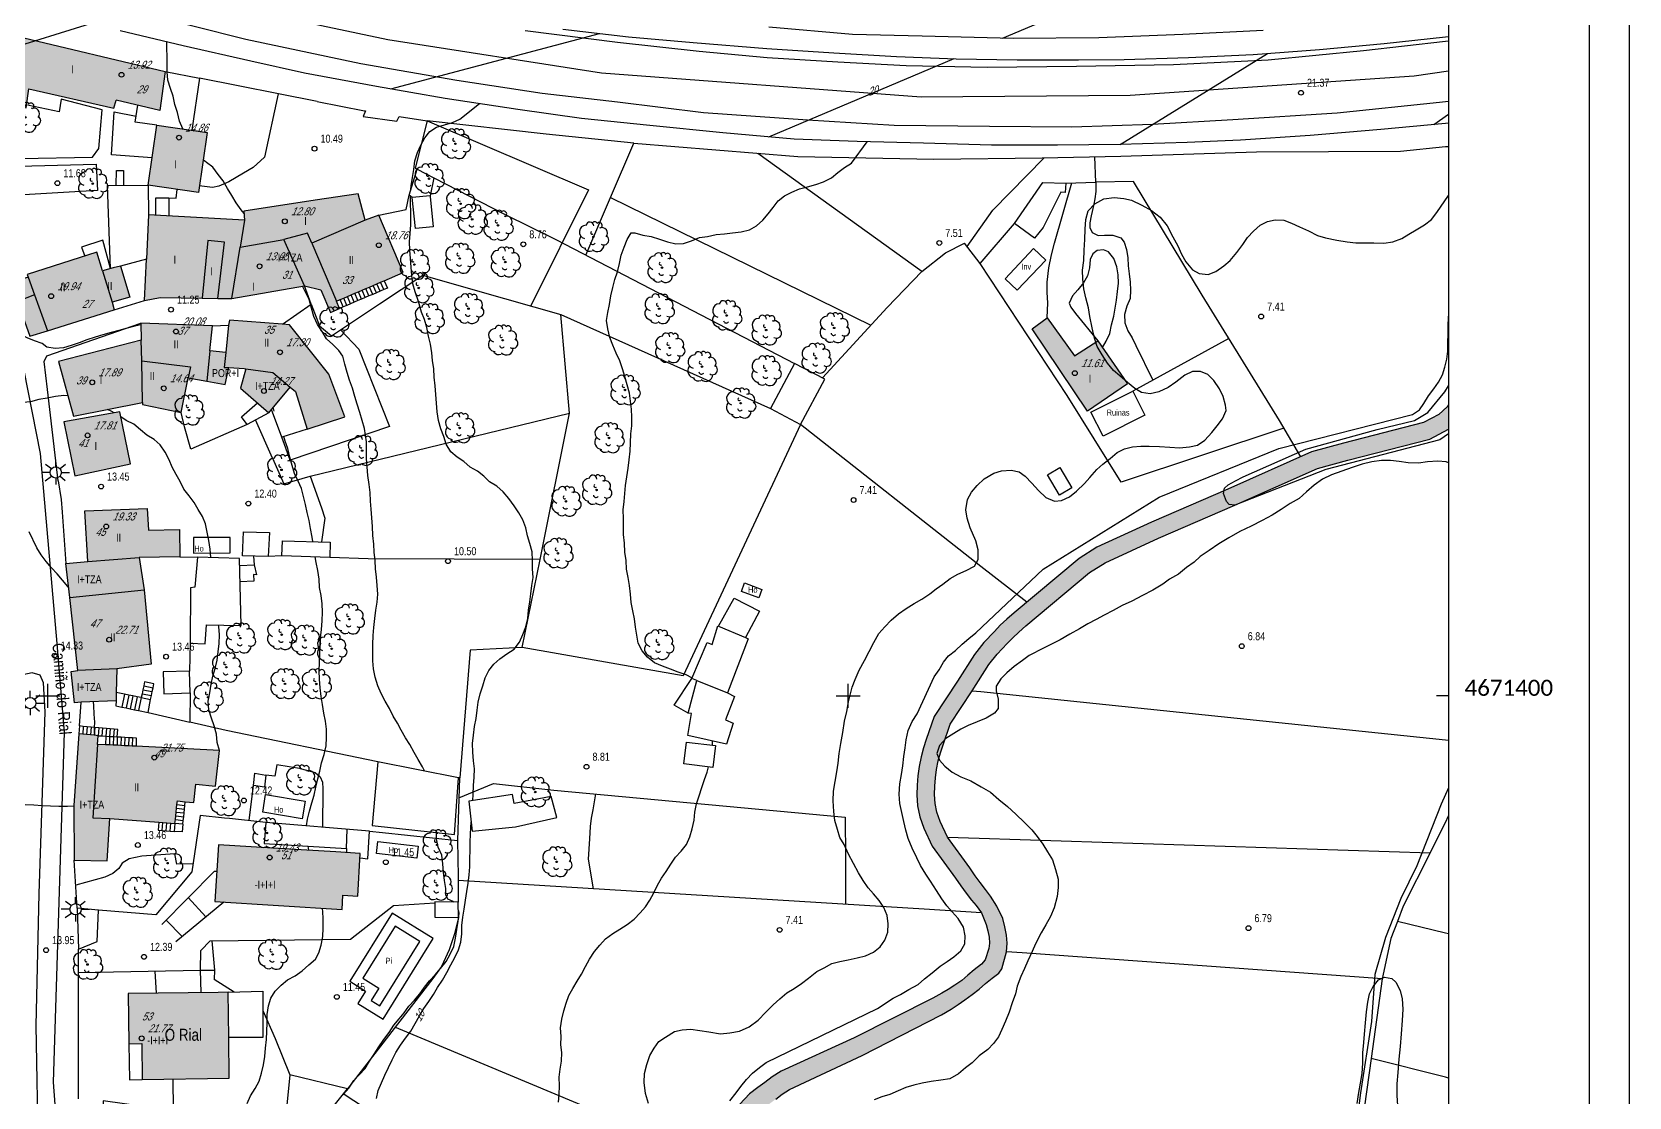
# Model space of a CAD drawing. Header units: millimetres. Extents: x 0 to 759000, y 0 to 594000.
# Drawn here: x 559462 to 759000, y 141827 to 275005 of the extents above; entities that cross this region are included whole.
import ezdxf
from ezdxf.enums import TextEntityAlignment as Align

# ---------------------------------------------------------------- set-up
doc = ezdxf.new("R2010")
doc.units = ezdxf.units.MM
doc.header["$LTSCALE"] = 0.05
doc.layers.get('0').update_dxf_attribs({"color": 250})
doc.styles.add('Legend', font='calibri.ttf')
doc.styles.get("Standard").update_dxf_attribs({"font": 'arial.ttf'})

# ---------------------------------------------------------------- blocks, each defined once
blk = doc.blocks.new('COTAP')
at = {"color": 0}
blk.add_circle((0, 0), 0.3, dxfattribs=at)
blk = doc.blocks.new('FAROLA')
at = {"color": 0}
for p, q in [((-0.71, 0), (-1.79, 0)), ((-1.26, 1.02), (-0.51, 0.49)), ((0, 0.71), (0, 1.51)), ((1.21, 0.98), (0.55, 0.45)), ((0.71, 0), (1.71, 0)), ((-1.3, -1.04), (-0.51, -0.48)), ((0, -0.71), (0, -1.51)), ((1.17, -1.04), (0.51, -0.49))]:
    blk.add_line(p, q, dxfattribs=at)
blk.add_circle((0, 0), 0.71, dxfattribs=at)
blk = doc.blocks.new('ARBOL')
at = {"color": 0}
blk.add_circle((0, 0), 0.0939, dxfattribs=at)
for centre, radius, start, end in [((-0.9, 0.61), 0.852, 92.28, 254.58), ((-0.45, 1.37), 0.48, 359.2878, 173.6078), ((-0.15, 0.51), 0.192, 119.14, 310.56), ((0.16, 1.55), 0.336, 23.1565, 160.4665), ((0.7, 1.41), 0.384, 301.578, 139.328), ((1.05, 0.46), 0.708, 319.8556, 114.7656), ((1.31, -0.4), 0.612, 235.5275, 62.0275), ((-0.89, -0.54), 0.888, 142.64, 266.54), ((-0.48, -1.08), 0.72, 213.78, 295.32), ((-0.06, -0.61), 0.336, 189.64, 323.88), ((0.48, -1), 0.852, 224.67, 0.24)]:
    blk.add_arc(centre, radius, start, end, dxfattribs=at)

msp = doc.modelspace()

# ---------------------------------------------------------------- hatches: boundary and pattern name
at = {"true_color": 0xafafaf}
for points in [[(556062, 265750), (556352, 269970), (556852, 274230), (557582, 274490), (576092, 270040), (575432, 265170), (569982, 266490), (569672, 265470), (559062, 267890), (558742, 265520)], [(575082, 263340), (581342, 262430), (580252, 254930), (573992, 255850)], [(601082, 251460), (600222, 254780), (594842, 253950), (585942, 252580), (586012, 251460), (574012, 252130), (573762, 246590), (573532, 241440), (575502, 241780), (580712, 241720), (582692, 241690), (584422, 241670), (585462, 248090), (590932, 249050), (593892, 249830), (594412, 248610)], [(590932, 249050), (593502, 243240), (595572, 242740), (596762, 239940), (597902, 240420), (597502, 241340), (597962, 241540), (598422, 241730), (598882, 241930), (599342, 242130), (599802, 242330), (600262, 242520), (600722, 242720), (601182, 242920), (601642, 243110), (602102, 243310), (602562, 243510), (603022, 243710), (603482, 243900), (605852, 244920), (602802, 252110), (601082, 251460), (594412, 248610), (593892, 249830)], [(557112, 243710), (558982, 244350), (558872, 244660), (567582, 247450), (568282, 245140), (569592, 245490), (570512, 245730), (571682, 241820), (569472, 241200), (569752, 240260), (561412, 237650), (559202, 236960), (557642, 241300)], [(584422, 241670), (593502, 243240), (590932, 249050), (585462, 248090)], [(583692, 234940), (583492, 233060), (584072, 233030), (583612, 230910), (581302, 231330), (578972, 231750), (579252, 233130), (573172, 233860), (573112, 236480), (573072, 238590), (582022, 238260), (581702, 235140)], [(590752, 238450), (591642, 238400), (596562, 232230), (598552, 226890), (593842, 225340), (592402, 230030), (591732, 230600), (589542, 232420), (586182, 232900), (585962, 232930), (584072, 233030), (583492, 233060), (583692, 234940), (584032, 238320), (584162, 238960)], [(692642, 236380), (696332, 231020), (691352, 227600), (684432, 237870), (686312, 239270), (689722, 234500)], [(573172, 233860), (573112, 236480), (562762, 233790), (564672, 226970), (573282, 228660)], [(573172, 233860), (573282, 228660), (573282, 228420), (578092, 227410), (578972, 231750), (579252, 233130)], [(591732, 230600), (589052, 227380), (585522, 230450), (586182, 232900), (589542, 232420)], [(570422, 227490), (563442, 226250), (564812, 219500), (571762, 221010)], [(572872, 209310), (577932, 209370), (577912, 212780), (574042, 212700), (573842, 215410), (566062, 215130), (566442, 208780)], [(565632, 191190), (569982, 191380), (570002, 192400), (570052, 195380), (574372, 195940), (573462, 205230), (572872, 209310), (566442, 208780), (563712, 208560), (564182, 204310), (565192, 195150), (564382, 195050), (564792, 191110)], [(565322, 187260), (565802, 187210), (566282, 187160), (566762, 187110), (567242, 187060), (567722, 187010), (567672, 185930), (568642, 185880), (569132, 185860), (569612, 185830), (570092, 185810), (570552, 185790), (571032, 185760), (571512, 185740), (571992, 185710), (572472, 185690), (582892, 185170), (582412, 180680), (579942, 180950), (579692, 178650), (578622, 178760), (577632, 178870), (577582, 178400), (577532, 177930), (577482, 177460), (577432, 176990), (577382, 176520), (577332, 176050), (576832, 176080), (576332, 176120), (575832, 176160), (575332, 176200), (569182, 176670), (568842, 171350), (564742, 171440), (564702, 178290)], [(597412, 172470), (590952, 172870), (582772, 173370), (582332, 166270), (598202, 165300), (598312, 167070), (600162, 166960), (600482, 172280)], [(583962, 154930), (583962, 154940), (582712, 154920), (571472, 154760), (571562, 148500), (573172, 148530), (573232, 144020), (584112, 144180), (584042, 149280)]]:
    msp.add_hatch(color=253, dxfattribs=at).paths.add_polyline_path(points, flags=0)
msp.add_hatch(color=4).paths.add_polyline_path([(736452, 228375), (736452, 225333), (734112, 224100), (723872, 221480), (720062, 220430), (709732, 215820), (700222, 211710), (693552, 208630), (691582, 207400), (683622, 200730), (682752, 199950), (682002, 199260), (681322, 198520), (680042, 197220), (679032, 195900), (676942, 192640), (674162, 188460), (673292, 185850), (672962, 184850), (672692, 183870), (672472, 182780), (672342, 181760), (672262, 180710), (672222, 179660), (672292, 178530), (672522, 177460), (672932, 176300), (673852, 174330), (676652, 170470), (677312, 169510), (677932, 168640), (678612, 167780), (679232, 166940), (680012, 165690), (680742, 164160), (681032, 163120), (681222, 162090), (681292, 161050), (681212, 160000), (680642, 157880), (680272, 157300), (679442, 156690), (678602, 156020), (677812, 155340), (676942, 154640), (676022, 153990), (675182, 153390), (674322, 152820), (673102, 152110), (663182, 147020), (654122, 142780), (653192, 142210), (652392, 141580), (651532, 140930), (650692, 140270), (649972, 139520), (649802, 139080), (649112, 135560), (649032, 133960), (649032, 132350), (649362, 130150), (649532, 129170), (649782, 127970), (650092, 126860), (650492, 125790), (650972, 124860), (651642, 123920), (652322, 123140), (653102, 122380), (653942, 121720), (654832, 121110), (655802, 120530), (656702, 120060), (657692, 119600), (658682, 119120), (659672, 118650), (660612, 118160), (661522, 117560), (662382, 116800), (663662, 114910), (664692, 113180), (665022, 112390), (665212, 111490), (665272, 109580), (665042, 108100), (664632, 107230), (663822, 106410), (660522, 104820), (654362, 102600), (653382, 102290), (652312, 101980), (651242, 101610), (650272, 101220), (649272, 100750), (647942, 100050), (645522, 98410), (637652, 92000), (627952, 85330), (619422, 79370), (616084, 77000), (610738, 77000), (611182, 77330), (612202, 78050), (617792, 82160), (626382, 87730), (632972, 92000), (643802, 100690), (646622, 102500), (648252, 103220), (649392, 103530), (650482, 103810), (651642, 104130), (652752, 104390), (655032, 104990), (659722, 106730), (662522, 108230), (662802, 108510), (662922, 108760), (663072, 109720), (663022, 111230), (662912, 111730), (662672, 112190), (661642, 113640), (660222, 114790), (659512, 115110), (658782, 115630), (657982, 116130), (657122, 116610), (656242, 117110), (655292, 117750), (654392, 118380), (653492, 119080), (652422, 119790), (651382, 120590), (650232, 121550), (649552, 122380), (648652, 123610), (647932, 124900), (647232, 126160), (646702, 127470), (646452, 128760), (646272, 129810), (646042, 132210), (646062, 134090), (646182, 135930), (647262, 139710), (647922, 140920), (649112, 142220), (650152, 143020), (651042, 143640), (651922, 144370), (653082, 145070), (662172, 149250), (672032, 154180), (673152, 154810), (673932, 155260), (674752, 155810), (675622, 156410), (676402, 157080), (677192, 157720), (678102, 158450), (678562, 158980), (679032, 160400), (679092, 161060), (679042, 161820), (678892, 162630), (678672, 163390), (678092, 164860), (677432, 165800), (676862, 166450), (676172, 167320), (675512, 168250), (674852, 169200), (671952, 173210), (670882, 175470), (670402, 176860), (670112, 178230), (670022, 179630), (670072, 180840), (670152, 181980), (670302, 183140), (670552, 184380), (670862, 185490), (671202, 186540), (672172, 189430), (675102, 193840), (677232, 197160), (678382, 198660), (679722, 200040), (680442, 200820), (681272, 201580), (682182, 202390), (690292, 209180), (692502, 210570), (699322, 213720), (708852, 217830), (719322, 222500), (723312, 223600), (733312, 226170), (735252, 227190), (736292, 228130)], flags=0)

# ---------------------------------------------------------------- linework, layer by layer
for points in [[(0, 594000), (759000, 594000), (759000, 3), (0, 3)], [(18993, 589000), (754000, 589000), (754000, 67319), (18993, 67319)]]:
    msp.add_lwpolyline(points, close=True)
for points in [[(736452, 577000), (736452, 77000)], [(559952, 192000), (562952, 192000)], [(561452, 190500), (561452, 193500)], [(659952, 192000), (662952, 192000)], [(661452, 190500), (661452, 193500)], [(736452, 192000), (734952, 192000)]]:
    msp.add_lwpolyline(points)
at = {"flags": 128}
for points in [[(628942, 295450), (493782, 253290), (429902, 233820), (321732, 200580)], [(736452, 266296), (736062, 266250), (735312, 266160), (722512, 264830), (709492, 264010), (699472, 263440), (689402, 263080), (679092, 263160), (667182, 263290), (656352, 263970), (643352, 264900), (632632, 266210), (623202, 267290), (612542, 268920), (600562, 271030), (586202, 274060), (572942, 277410)], [(713302, 275200), (703262, 274680), (692752, 274280), (682042, 274170), (670682, 274490), (661972, 274690), (651542, 275590)], [(556062, 265750), (556352, 269970), (556852, 274230), (557582, 274490), (576092, 270040)], [(736452, 263594), (736062, 263560), (727992, 262810), (719172, 262070), (710472, 261490), (703772, 261190), (695432, 260910), (687572, 260830), (679332, 260860), (670862, 261090), (662552, 261310), (654682, 261610), (645772, 262400), (636662, 263290), (628142, 264160), (620172, 265320), (611092, 266700), (602502, 268190), (593522, 269830), (586822, 271340), (578372, 273270), (570482, 275160)], [(736452, 273856), (736062, 273810), (725812, 272630), (713892, 271480), (702092, 270890), (689972, 270690), (678792, 270570), (668702, 270750), (660162, 271230), (651302, 271770), (642842, 272540), (632622, 273680), (621082, 275120)], [(625792, 275340), (634002, 274390), (642062, 273670), (651272, 272940), (659652, 272380), (667492, 271930), (674922, 271660), (682542, 271520), (690202, 271520), (695922, 271570), (703972, 271810), (712022, 272180), (720332, 272800), (728392, 273550), (736062, 274380), (736452, 274419)], [(576092, 270040), (575432, 265170), (569982, 266490)], [(576092, 270040), (580412, 269240)], [(556062, 265750), (558742, 265520), (559062, 267890), (569672, 265470), (569982, 266490)], [(580412, 269240), (579452, 262700)], [(595092, 266310), (580412, 269240)], [(556182, 260890), (557992, 259190), (567022, 259360), (567822, 260440), (568222, 265280), (563102, 266590), (562852, 265030), (558892, 265840)], [(575082, 263340), (572372, 263710), (572672, 265840)], [(590222, 267280), (588532, 259340), (587082, 258050), (585912, 257360), (584062, 256260), (582812, 255700), (582022, 255560), (580372, 255780)], [(595092, 266310), (601022, 265150), (601142, 265130), (600832, 264440)], [(574482, 259250), (569402, 259650), (569752, 265010), (572482, 264490)], [(600832, 264440), (605042, 263840)], [(605042, 263840), (605362, 264440), (608842, 263870)], [(608842, 263870), (607322, 257980), (607572, 257840)], [(634672, 261090), (623712, 262200), (608842, 263870), (608802, 263750)], [(608842, 263870), (629012, 255240), (621782, 240740)], [(575082, 263340), (581342, 262430), (580252, 254930), (573992, 255850), (575082, 263340)], [(631762, 254289), (634672, 261090), (655152, 259410), (672122, 259090), (685662, 259270), (695492, 259470), (712442, 260000), (730432, 260110), (736062, 260660), (736452, 260697)], [(670652, 245070), (650152, 259820)], [(556242, 258180), (567472, 258470), (567642, 255170), (556312, 254520)], [(570002, 255830), (570032, 257660), (570892, 257690), (570892, 255830)], [(607572, 257840), (609662, 256760), (609212, 254520), (609222, 254410), (609602, 250630), (607362, 250420), (606972, 254310), (606592, 254580), (607572, 257840)], [(676292, 248170), (679492, 252720), (685932, 259270)], [(692372, 256200), (692272, 259400)], [(569282, 245410), (568902, 255820), (573992, 255850), (574012, 252130)], [(609662, 256760), (618482, 252200)], [(682222, 251050), (685772, 256160), (688622, 256110), (688552, 254930), (688002, 254970), (685802, 250560), (684712, 249200), (682222, 251050)], [(686312, 239270), (686372, 241150), (686312, 242440), (686312, 243730), (686512, 245520), (686832, 247130), (687222, 248580), (689382, 256130)], [(688622, 256110), (692372, 256200)], [(692372, 256200), (692372, 255050), (692252, 254120), (692112, 253450), (691792, 252010), (691612, 251140), (691612, 250540), (691922, 249920), (692672, 249570), (693462, 249580), (694492, 249600), (695492, 249250), (695902, 248720), (696192, 247780), (696372, 246770), (696432, 245770), (696542, 244770), (696682, 243710), (696722, 242710), (696662, 241680), (696272, 240710), (695982, 239680), (696002, 238630), (696372, 237630), (696922, 236740), (697372, 235790), (699492, 231460)], [(717972, 221860), (715312, 226400), (705662, 242070), (697082, 256310), (692372, 256200)], [(601082, 251460), (600222, 254780), (594842, 253950), (585942, 252580), (586012, 251460), (574012, 252130), (573762, 246590)], [(574952, 252080), (574932, 254250), (576582, 254270), (576562, 251990)], [(576582, 254270), (577472, 254220), (577622, 255320)], [(602802, 252110), (606222, 252820), (606592, 254580)], [(609212, 254520), (606972, 254310)], [(628682, 247090), (631762, 254289)], [(631762, 254289), (664282, 238350)], [(636492, 141010), (636112, 142290), (635942, 143650), (636012, 144780), (636302, 145910), (636672, 147040), (637192, 147950), (637792, 148790), (638612, 149320), (639742, 150010), (640712, 150240), (641772, 150330), (644032, 149970), (645472, 149750), (646672, 149840), (647872, 150070), (649082, 150610), (650202, 151450), (651172, 152440), (652072, 153350), (652892, 154110), (653792, 154870), (654692, 155410), (655592, 156020), (656492, 156700), (657532, 157540), (658442, 158000), (659412, 158530), (660392, 158770), (661442, 159000), (662572, 159240), (663622, 159470), (664602, 159930), (665422, 160620), (666022, 161450), (666392, 162430), (666452, 163490), (666292, 164540), (665912, 165520), (665302, 166420), (664612, 167240), (663932, 167990), (663322, 168890), (662712, 169860), (661482, 172190), (660952, 173390), (660412, 174290), (660102, 175270), (659792, 176400), (659632, 177530), (659552, 178880), (659612, 180090), (659832, 181300), (660042, 182500), (660192, 183560), (660332, 184770), (660542, 186050), (660762, 187410), (660972, 188840), (661262, 190050), (661482, 191260), (661922, 193070), (662292, 194050), (662802, 195190), (663472, 196400), (664072, 197530), (664662, 198670), (665252, 199800), (666002, 200640), (666822, 201470), (667722, 202240), (668692, 202920), (669672, 203530), (670642, 204070), (671622, 204750), (672442, 205360), (673272, 205970), (674162, 206660), (675142, 207190), (676192, 207660), (677242, 208190), (677692, 209020), (677682, 210230), (677372, 211360), (676672, 213010), (676292, 214210), (676132, 215270), (676342, 216550), (676862, 217460), (677542, 218290), (678432, 219130), (679632, 219820), (680612, 220130), (681822, 220210), (682802, 219990), (683552, 219470), (684392, 218570), (685232, 217680), (686142, 216780), (687202, 216340), (688102, 216420), (689082, 216880), (689982, 217570), (690952, 218550), (691622, 219310), (692522, 220300), (693262, 220980), (694162, 221670), (695062, 222430), (695962, 222890), (696942, 223120), (697992, 223210), (699052, 223220), (700332, 223150), (701612, 223090), (702822, 223020), (704102, 223110), (705082, 223340), (705982, 223950), (706872, 224940), (707542, 225770), (708212, 226610), (708662, 227670), (708582, 228340), (708272, 229400), (707812, 230370), (707122, 231420), (706362, 232170), (705452, 232540), (704472, 232530), (703502, 232070), (702372, 231230), (701402, 230550), (700272, 230010), (699152, 229770), (698092, 229920), (697262, 230440), (696352, 231180), (695362, 232000), (694602, 232680), (693842, 233570), (693152, 234620), (692542, 235670), (692232, 236730), (691922, 238000), (691612, 239430), (691452, 240490), (691132, 241770), (690902, 242890), (690742, 244100), (690732, 245230), (690872, 246440), (690942, 247720), (691002, 249070), (691062, 250360), (691132, 251560), (691422, 252620), (692242, 253530), (693372, 254140), (694652, 254300), (695862, 254160), (696842, 253950), (698122, 253350), (699332, 252680), (700402, 251860), (701312, 250740), (702002, 249390), (702612, 248270), (703072, 247210), (703612, 246240), (704442, 245270), (705282, 244820), (706412, 244680), (707392, 245060), (708362, 245750), (709182, 246430), (710002, 247420), (710752, 248410), (711342, 249320), (712092, 250080), (712912, 250840), (713822, 251300), (714792, 251530), (715852, 251460), (716832, 251090), (717812, 250650), (718952, 250130), (720082, 249540), (721072, 249250), (722492, 248960), (723772, 248770), (724872, 248630), (725992, 248620), (727122, 248630), (728352, 248600), (729472, 248770), (730592, 249160), (731482, 249710), (732412, 250260), (733462, 250870), (734312, 251540), (734982, 252430), (736452, 254533)], [(586012, 251460), (585462, 248090)], [(601082, 251460), (594412, 248610), (593892, 249830), (590932, 249050)], [(593502, 243240), (595572, 242740), (596762, 239940), (597902, 240420), (597502, 241340), (597962, 241540), (598422, 241730), (598882, 241930), (599342, 242130), (599802, 242330), (600262, 242520), (600722, 242720), (601182, 242920), (601642, 243110), (602102, 243310), (602562, 243510), (603022, 243710), (603482, 243900), (605852, 244920), (602802, 252110), (601082, 251460)], [(618482, 252200), (624992, 249010), (654732, 233560)], [(688792, 229540), (677912, 246050), (682222, 251050)], [(570512, 245730), (569592, 245490), (568282, 245140), (567582, 247450), (558872, 244660), (558982, 244350), (557112, 243710)], [(569282, 245410), (568322, 248970), (565642, 248100), (566062, 246960)], [(582692, 241690), (583512, 248710), (581432, 248930), (580712, 241720)], [(584422, 241670), (585462, 248090), (590932, 249050)], [(593502, 243240), (590932, 249050)], [(594412, 248610), (597502, 241340)], [(670652, 245070), (673582, 247370), (675972, 248590)], [(677912, 246050), (675972, 248590)], [(686132, 246480), (682562, 242710), (681042, 244150), (684612, 247920), (686132, 246480)], [(693222, 235540), (693692, 236330), (694132, 237290), (694352, 238370), (694612, 239450), (694802, 240460), (694952, 241480), (695082, 242540), (695202, 243590), (695152, 244650), (695002, 245650), (694612, 246660), (693972, 247510), (693322, 247760), (692562, 247670), (691992, 247250), (691682, 246570), (691582, 245500), (691332, 244510), (690822, 243630), (690152, 242740), (689452, 242020), (689042, 241110), (689262, 240610), (689842, 239800), (692642, 236380)], [(570512, 245730), (571682, 241820), (569472, 241200), (569752, 240260)], [(573762, 246590), (570512, 245730)], [(573532, 241440), (573762, 246590)], [(557112, 243710), (557642, 241300), (559202, 236960), (561412, 237650), (569752, 240260)], [(558982, 244350), (559792, 242120), (557642, 241300)], [(568282, 245140), (569472, 241200)], [(594352, 240970), (595382, 238240), (596902, 237000), (602902, 241010), (608282, 244600), (615142, 242640), (625542, 239670)], [(602952, 242590), (602562, 243510)], [(603412, 242790), (603022, 243710)], [(603482, 243900), (603872, 242980), (603412, 242790)], [(658232, 231740), (666302, 240540), (670652, 245070)], [(559792, 242120), (561412, 237650)], [(573532, 241440), (575502, 241780), (580712, 241720), (582692, 241690), (584422, 241670)], [(584422, 241670), (593502, 243240)], [(590752, 238450), (594352, 240970), (593502, 243240)], [(598362, 240620), (597962, 241540)], [(598812, 240810), (598422, 241730)], [(599272, 241010), (598882, 241930)], [(599732, 241210), (599342, 242130)], [(600192, 241410), (599802, 242330)], [(600652, 241600), (600192, 241410)], [(600652, 241600), (600262, 242520)], [(601112, 241800), (600652, 241600)], [(601112, 241800), (600722, 242720)], [(601572, 242000), (601112, 241800)], [(601572, 242000), (601182, 242920)], [(602032, 242190), (601572, 242000)], [(602032, 242190), (601642, 243110)], [(602492, 242390), (602032, 242190)], [(602492, 242390), (602102, 243310)], [(602952, 242590), (602492, 242390)], [(603412, 242790), (602952, 242590)], [(569752, 240260), (573532, 241440)], [(594242, 219460), (626632, 227330), (625542, 239670), (651732, 227900)], [(598362, 240620), (597902, 240420)], [(598812, 240810), (598362, 240620)], [(599272, 241010), (598812, 240810)], [(599732, 241210), (599272, 241010)], [(600192, 241410), (599732, 241210)], [(562722, 218880), (561412, 230290), (561002, 233790), (561342, 234510), (573072, 238590)], [(582022, 238260), (573072, 238590)], [(573072, 238590), (573112, 236480)], [(583692, 234940), (581702, 235140), (582022, 238260)], [(582022, 238260), (584032, 238320)], [(584032, 238320), (583692, 234940)], [(590752, 238450), (584162, 238960), (584032, 238320)], [(598012, 237750), (600302, 235320), (604132, 225690), (591722, 221450), (590662, 224320)], [(591732, 230600), (592402, 230030), (593842, 225340), (598552, 226890), (596562, 232230), (591642, 238400), (590752, 238450)], [(692642, 236380), (696332, 231020), (691352, 227600), (684432, 237870), (686312, 239270), (689722, 234500), (692642, 236380)], [(573112, 236480), (562762, 233790), (564672, 226970), (573282, 228660)], [(573172, 233860), (573112, 236480)], [(708992, 236660), (697002, 230100)], [(573172, 233860), (579252, 233130), (578972, 231750)], [(573282, 228660), (573172, 233860)], [(581702, 235140), (581302, 231330)], [(583692, 234940), (583492, 233060), (584072, 233030)], [(655502, 225900), (658502, 231570), (654732, 233560), (651732, 227900), (655502, 225900)], [(573282, 228660), (573282, 228420), (578092, 227410), (578972, 231750)], [(578972, 231750), (581302, 231330), (583612, 230910), (584072, 233030)], [(584072, 233030), (585962, 232930), (586182, 232900)], [(586182, 232900), (585522, 230450), (589052, 227380), (591732, 230600)], [(586182, 232900), (589542, 232420), (591732, 230600)], [(715862, 225460), (695532, 218730), (688792, 229540)], [(698512, 227070), (693282, 224460), (691772, 227480), (697002, 230100), (698512, 227070)], [(570422, 227490), (563442, 226250), (564812, 219500), (571762, 221010), (570422, 227490)], [(589052, 227380), (586342, 225940), (585662, 226890), (587632, 228610)], [(593842, 225340), (590662, 224320), (589382, 227780)], [(736452, 228375), (736292, 228130), (735252, 227190), (733312, 226170), (723312, 223600), (719322, 222500), (708852, 217830), (699322, 213720), (692502, 210570), (690292, 209180), (682182, 202390), (681272, 201580), (680442, 200820), (679722, 200040), (678382, 198660), (677232, 197160), (675102, 193840), (672172, 189430), (671202, 186540), (670862, 185490), (670552, 184380), (670302, 183140), (670152, 181980), (670072, 180840), (670022, 179630), (670112, 178230), (670402, 176860), (670882, 175470), (671952, 173210), (674852, 169200), (675512, 168250), (676172, 167320), (676862, 166450), (677432, 165800), (678092, 164860), (678672, 163390), (678892, 162630), (679042, 161820), (679092, 161060), (679032, 160400), (678562, 158980), (678102, 158450), (677192, 157720), (676402, 157080), (675622, 156410), (674752, 155810), (673932, 155260), (673152, 154810), (672032, 154180), (662172, 149250), (653082, 145070), (651922, 144370), (651042, 143640), (650152, 143020), (649112, 142220), (647922, 140920)], [(578522, 225610), (578092, 227410)], [(586342, 225940), (579332, 222850), (578522, 225610)], [(589532, 221730), (587372, 226490)], [(655502, 225900), (640822, 194500), (620692, 198040), (622952, 209030), (601482, 209140), (596672, 209310)], [(622952, 209030), (626632, 227330)], [(683740, 203694), (678032, 208180), (655502, 225900)], [(652392, 141580), (653192, 142210), (654122, 142780), (663182, 147020), (673102, 152110), (674322, 152820), (675182, 153390), (676022, 153990), (676942, 154640), (677812, 155340), (678602, 156020), (679442, 156690), (680272, 157300), (680642, 157880), (681212, 160000), (681292, 161050), (681222, 162090), (681032, 163120), (680742, 164160), (680012, 165690), (679232, 166940), (678612, 167780), (677932, 168640), (677312, 169510), (676652, 170470), (673852, 174330), (672932, 176300), (672522, 177460), (672292, 178530), (672222, 179660), (672262, 180710), (672342, 181760), (672472, 182780), (672692, 183870), (672962, 184850), (673292, 185850), (674162, 188460), (676942, 192640), (679032, 195900), (680042, 197220), (681322, 198520), (682002, 199260), (682752, 199950), (683622, 200730), (691582, 207400), (693552, 208630), (700222, 211710), (709732, 215820), (720062, 220430), (723872, 221480), (734112, 224100), (736452, 225333)], [(589532, 221730), (590932, 218520), (594242, 219460), (595632, 215490), (596042, 214190), (595642, 211250)], [(736452, 221119), (736142, 221260), (735092, 221330), (733812, 221240), (732682, 221080), (731402, 221140), (730262, 221290), (729212, 221430), (728082, 221420), (726872, 221260), (725672, 220950), (724392, 220560), (723112, 220100), (721842, 219630), (720712, 219100), (719662, 218340), (718692, 217500), (717792, 216660), (716672, 216050), (715542, 215290), (714422, 214600), (713142, 213910), (711792, 213220), (710362, 212530), (709012, 211770), (707742, 211000), (706542, 210160), (705422, 209400), (704672, 208720), (703692, 208030), (702722, 207190), (701602, 206580), (700772, 205970), (699502, 205210), (698222, 204520), (696872, 203830), (695672, 203290), (694542, 202680), (693422, 202070), (692442, 201530), (691392, 201000), (690342, 200390), (689142, 199700), (687942, 199010), (686742, 198400), (685842, 197940), (684042, 197020), (683222, 196410), (682172, 195650), (681272, 194890), (680522, 194130), (679932, 193220), (679932, 192610), (680172, 191560), (680182, 190430), (679732, 189820), (678682, 189210), (677552, 188750), (676422, 188290), (675522, 187830), (674622, 187300), (673652, 186680), (672832, 185770), (672532, 184790), (672842, 183960), (673532, 183220), (674442, 182470), (675502, 181880), (676782, 181360), (678072, 180620), (679212, 179950), (680272, 179050), (681332, 178160), (682392, 177190), (683462, 176140), (684372, 175240), (685052, 174420), (685742, 173440), (686352, 172470), (686962, 171500), (687352, 170290), (687662, 169090), (687672, 168030), (687532, 166900), (687162, 165470), (686722, 164410), (686122, 163350), (685532, 162360), (684862, 161000), (684422, 160020), (683902, 158880), (683462, 157900), (683012, 156920), (682572, 155710), (682352, 154730), (681912, 153590), (681542, 152460), (681102, 151330), (680652, 150270), (680212, 149360), (679612, 148530), (678872, 147770), (677822, 147000), (676922, 146090), (676102, 145480), (675202, 144720), (674152, 144110), (673022, 143950), (671822, 143790), (670692, 143550), (669632, 143320), (668662, 143010), (667682, 142620), (666632, 142160), (665652, 141850), (664672, 141470)], [(687882, 220530), (689382, 218000), (687852, 217090), (686352, 219630), (687882, 220530)], [(562722, 218880), (563132, 216530)], [(563132, 216530), (563242, 214960), (563712, 208560)], [(566442, 208780), (566062, 215130), (573842, 215410), (574042, 212700), (577912, 212780), (577932, 209370), (572872, 209310)], [(584212, 211810), (579632, 211780), (579642, 209850), (584232, 209880), (584212, 211810)], [(585892, 212500), (589162, 212420), (588962, 209430), (585752, 209500), (585892, 212500)], [(596672, 209310), (590702, 209480), (590752, 211390), (596712, 211220), (596672, 209310)], [(563712, 208560), (566442, 208780)], [(565632, 191190), (564792, 191110), (564382, 195050), (565192, 195150), (564182, 204310), (563712, 208560)], [(572872, 209310), (573462, 205230), (574372, 195940), (570052, 195380), (570002, 192400), (569982, 191380), (565632, 191190)], [(566442, 208780), (572872, 209310)], [(577932, 209370), (580142, 209350)], [(585412, 209160), (580142, 209350), (579812, 205580), (579292, 205490), (579232, 198580), (581112, 198510), (581252, 200880), (585592, 200800), (585412, 209160)], [(585432, 208270), (587232, 208390), (587532, 207140), (587162, 207160), (587192, 206340), (585472, 206250)], [(587142, 209470), (587232, 208390)], [(590702, 209480), (588962, 209430)], [(650272, 204240), (648112, 205040), (648502, 206110), (650662, 205310), (650272, 204240)], [(564182, 204310), (573462, 205230)], [(645232, 200690), (647182, 204200), (650352, 202600), (648602, 199280), (648962, 199130), (646362, 192390), (647252, 191910), (646122, 189010), (647082, 188560), (646252, 185970), (641392, 187050), (641862, 189800), (641432, 189820), (639702, 190820), (641892, 194180), (643822, 198650), (644442, 198430), (645152, 200730), (645232, 200690)], [(645232, 200690), (648602, 199280)], [(579232, 198580), (579162, 195080)], [(620692, 198040), (614212, 197700), (612922, 181750), (612752, 181760)], [(556452, 92000), (556902, 94600), (559312, 114540), (560222, 122920), (560292, 134690), (559982, 150790), (560362, 167250), (561102, 189990), (560912, 193610), (560472, 194580), (559482, 194850), (558332, 194620)], [(570052, 195380), (565192, 195150)], [(574592, 193010), (574692, 193510), (573522, 193750), (573422, 193250)], [(579162, 195080), (575852, 194990), (575922, 192260), (579232, 192350), (579162, 195080)], [(641432, 189820), (642532, 193910), (641892, 194180)], [(642532, 193910), (646362, 192390)], [(571042, 192190), (570002, 192400)], [(571042, 192190), (570712, 190580)], [(571562, 192090), (571042, 192190)], [(571562, 192090), (571232, 190480)], [(572082, 191980), (571562, 192090)], [(572082, 191980), (571752, 190370)], [(572602, 191880), (572082, 191980)], [(572602, 191880), (572272, 190260)], [(573122, 191770), (572602, 191880)], [(573122, 191770), (572792, 190160)], [(573222, 192260), (573122, 191770)], [(573122, 191770), (574292, 191530)], [(573322, 192760), (573222, 192260)], [(573222, 192260), (574392, 192030)], [(573422, 193250), (573322, 192760)], [(573322, 192760), (574492, 192520)], [(573422, 193250), (574592, 193010)], [(574292, 191530), (574392, 192030)], [(574392, 192030), (574492, 192520)], [(574492, 192520), (574592, 193010)], [(579232, 192350), (579202, 188690)], [(676942, 192640), (678012, 192530), (736062, 186510), (736452, 186469)], [(565392, 188230), (565632, 191190)], [(569982, 191380), (569962, 190730), (570712, 190580), (571232, 190480), (571752, 190370), (572272, 190260), (572792, 190160), (573962, 189920), (579202, 188690)], [(573962, 189920), (574292, 191530)], [(565392, 188230), (565322, 187260)], [(565872, 188180), (565392, 188230)], [(565872, 188180), (565802, 187210)], [(566352, 188130), (565872, 188180)], [(566352, 188130), (566282, 187160)], [(566842, 188090), (566352, 188130)], [(566842, 188090), (566762, 187110)], [(567322, 188040), (566842, 188090)], [(567322, 188040), (567242, 187060)], [(567802, 188000), (567322, 188040)], [(567802, 188000), (567722, 187010), (568202, 186980)], [(568282, 187950), (567802, 188000)], [(568282, 187950), (568202, 186980)], [(568762, 187910), (568282, 187950)], [(568762, 187910), (568682, 186950)], [(569242, 187860), (568762, 187910)], [(569242, 187860), (569162, 186930)], [(569722, 187810), (569242, 187860)], [(569722, 187810), (569642, 186900)], [(570122, 186870), (570202, 187770), (569722, 187810)], [(602672, 183750), (583732, 187640), (579202, 188690)], [(565322, 187260), (564702, 178290), (564742, 171440)], [(564742, 171440), (568842, 171350), (569182, 176670), (575332, 176200), (575832, 176160), (576332, 176120), (576832, 176080), (577332, 176050), (577382, 176520), (577432, 176990), (577482, 177460), (577532, 177930), (577582, 178400), (577632, 178870), (578622, 178760), (579692, 178650), (579942, 180950), (582412, 180680), (582892, 185170), (572472, 185690), (571992, 185710), (571512, 185740), (571032, 185760), (570552, 185790), (570092, 185810), (569612, 185830), (569132, 185860), (568642, 185880), (567672, 185930), (567722, 187010), (567242, 187060), (566762, 187110), (566282, 187160), (565802, 187210), (565322, 187260)], [(567672, 185930), (567072, 176760), (569182, 176670)], [(568202, 186980), (568682, 186950)], [(568682, 186950), (568642, 185880)], [(568682, 186950), (569162, 186930)], [(569162, 186930), (569132, 185860)], [(569162, 186930), (569642, 186900)], [(569642, 186900), (569612, 185830)], [(569642, 186900), (570122, 186870)], [(570122, 186870), (570092, 185810)], [(570122, 186870), (570592, 186850)], [(570592, 186850), (570552, 185790)], [(570592, 186850), (571072, 186820)], [(571072, 186820), (571032, 185760)], [(571072, 186820), (571552, 186800)], [(571552, 186800), (571512, 185740)], [(571552, 186800), (572022, 186770)], [(572022, 186770), (571992, 185710)], [(572022, 186770), (572502, 186740), (572472, 185690)], [(641222, 186200), (644862, 185770), (644542, 183050), (640902, 183480), (641222, 186200)], [(602672, 183750), (601952, 175790), (612262, 174650), (612752, 181760), (602672, 183750)], [(588682, 182080), (588522, 180560), (587122, 180770), (587322, 182320), (588682, 182080)], [(593152, 182860), (590042, 183370), (589822, 181940), (588682, 182080)], [(593152, 182860), (594862, 182390), (595472, 181850), (595772, 181200), (595792, 180370), (595762, 175570)], [(612892, 181750), (612612, 173910)], [(586612, 176390), (587122, 180770)], [(588662, 179660), (593612, 178830), (593242, 176620), (588292, 177450), (588662, 179660)], [(612802, 179260), (617142, 181020), (624662, 180220), (661062, 176830), (661092, 171750)], [(614482, 175060), (619872, 175630), (625052, 176790), (624332, 179410), (619702, 178530), (619502, 179650), (614052, 178830), (614482, 175060)], [(629622, 167870), (629012, 171570), (629142, 174110), (629262, 175650), (629362, 176720), (629582, 177760), (629902, 179730)], [(736452, 180504), (736062, 179650), (735512, 178430), (732472, 170740), (730472, 166660), (728562, 161780), (727222, 157150), (726812, 151260), (725432, 142370), (724632, 135820)], [(577532, 177930), (578522, 177820)], [(577582, 178400), (578572, 178290)], [(578472, 177350), (578522, 177820)], [(578522, 177820), (578572, 178290)], [(578572, 178290), (578622, 178760)], [(588682, 176170), (584142, 176650), (583532, 176710), (580482, 177040), (579432, 169980), (574952, 164600), (567762, 165200), (565132, 165430)], [(575332, 176200), (575232, 175200), (575732, 175170)], [(575732, 175170), (575832, 176160)], [(576222, 175130), (576332, 176120)], [(576722, 175090), (576832, 176080)], [(578322, 175940), (577332, 176050), (577222, 175050)], [(578322, 175940), (578222, 174980), (577222, 175050)], [(577382, 176520), (578372, 176410)], [(577432, 176990), (578422, 176880)], [(577482, 177460), (578472, 177350)], [(578322, 175940), (578372, 176410)], [(578372, 176410), (578422, 176880)], [(578422, 176880), (578472, 177350)], [(600452, 171720), (601432, 171620), (601632, 175070), (588682, 176170), (588492, 173520), (598752, 172910), (598752, 172390)], [(734142, 172360), (736062, 176170), (736452, 176992)], [(575732, 175170), (576222, 175130)], [(576222, 175130), (576722, 175090)], [(576722, 175090), (577222, 175050)], [(598752, 172910), (598832, 175310)], [(601632, 175070), (603272, 174910), (612612, 173910), (612702, 169410), (612702, 168920), (612732, 166200)], [(602692, 173790), (607732, 173190), (607562, 171690), (602512, 172280), (602692, 173790)], [(673852, 174330), (677822, 174200), (734142, 172360)], [(579582, 170980), (577572, 170940), (577322, 172230), (573202, 171960), (571602, 171610), (570732, 171060), (570332, 170410), (569552, 169770), (568582, 169310), (564942, 168320)], [(597412, 172470), (590952, 172870), (582772, 173370), (582332, 166270), (598202, 165300), (598312, 167070), (600162, 166960), (600482, 172280), (597412, 172470)], [(661092, 171750), (661102, 169360)], [(734142, 172360), (730772, 165680), (730062, 163760)], [(565132, 165430), (564742, 171440)], [(575702, 163420), (582252, 170080), (582572, 170080)], [(678092, 164860), (670942, 165310), (612702, 168920)], [(661102, 169360), (661102, 165920)], [(583432, 166210), (577442, 161240)], [(581712, 161360), (599272, 161570), (604622, 165760), (609792, 166130)], [(612732, 166200), (609792, 166250), (609792, 166130), (609812, 164330), (612742, 164280), (612732, 166200)], [(565132, 165430), (565262, 160300)], [(567622, 161260), (567762, 165200)], [(612742, 164280), (612262, 162250), (611572, 160240), (610642, 158160), (609532, 156660), (598872, 142870)], [(603332, 151570), (609582, 161650), (604462, 164830), (599172, 156300), (601142, 155080), (600182, 153520), (603332, 151570)], [(730062, 163760), (729222, 161670), (728172, 156600)], [(736452, 162236), (736062, 162330), (730062, 163760)], [(602942, 153220), (607932, 161270), (604852, 163180), (600822, 156690), (602792, 155460), (601832, 153910), (602942, 153220)], [(565262, 141590), (565262, 160300), (567622, 161260)], [(580532, 157680), (580562, 160170), (581712, 161360)], [(581932, 161360), (582282, 157710)], [(728172, 156600), (683162, 159860), (681212, 160000)], [(565262, 157420), (580532, 157680)], [(580532, 157680), (582282, 157710), (582232, 156540)], [(580592, 154890), (580532, 157680)], [(574812, 157580), (574982, 154810)], [(584722, 154960), (582232, 156540)], [(725022, 141020), (725232, 142380), (725452, 143580), (725672, 144790), (725732, 146070), (725722, 147350), (725862, 148640), (725932, 149690), (726072, 151130), (726212, 152480), (726352, 153690), (726562, 154750), (727012, 155650), (727682, 156490), (728432, 156800), (729342, 156650), (729872, 156210), (730402, 155160), (730642, 154100), (730722, 152820), (730662, 151390), (730522, 149730), (730392, 148150), (730252, 146560), (730112, 144900), (729972, 143470), (729982, 142040), (730072, 140760)], [(728172, 156600), (726772, 146630)], [(583962, 154930), (583962, 154940), (582712, 154920), (571472, 154760), (571562, 148500), (573172, 148530), (573232, 144020), (584112, 144180), (584042, 149280), (583962, 154930)], [(583962, 154930), (588312, 155080), (588322, 149280), (584042, 149280)], [(588312, 152650), (589832, 149140), (591682, 144600)], [(646053, 133311), (641572, 135180), (604802, 150550)], [(571562, 148500), (571632, 144000), (573232, 144020)], [(726772, 146630), (725352, 136510)], [(736452, 144212), (736062, 144310), (726772, 146630)], [(573972, 140560), (568342, 141350), (568242, 137330), (573762, 136930), (573482, 134330), (591512, 132640), (595912, 139160), (598872, 142870), (591682, 144600), (591182, 139570), (591182, 139120), (573972, 140560)], [(655032, 104990), (650202, 108160), (650102, 108220), (598352, 142220)]]:
    msp.add_lwpolyline(points, dxfattribs=at)
for points, elevation in [([(680712, 274210), (709242, 286250)], 20000), ([(578322, 262870), (578312, 262890), (577912, 263860), (577642, 264930), (577312, 265950), (577112, 266970), (576752, 267920), (576422, 268980), (576342, 270030), (576352, 270610), (576352, 271110), (576302, 273770)], 11000), ([(604312, 267880), (630382, 274810)], 19000), ([(651522, 261890), (674692, 271670)], 20000), ([(695432, 260910), (713822, 272310)], 21000), ([(606812, 255300), (606842, 255760), (606992, 256800), (607162, 257810), (607292, 258890), (607652, 259910), (608052, 260840), (608542, 261750), (609162, 262560), (609992, 263110), (611022, 263390), (612022, 263660), (612922, 264100), (615392, 266050)], 10000), ([(734622, 263430), (736452, 264727)], 22000), ([(641912, 194230), (641202, 194600), (640192, 194950), (639222, 195310), (638252, 195710), (637242, 196140), (636382, 196850), (635682, 197610), (635202, 198560), (635032, 199580), (634882, 200580), (634762, 201640), (634542, 202620), (634332, 203650), (634232, 204720), (634112, 205790), (633952, 206790), (633742, 207830), (633702, 208910), (633542, 209960), (633492, 211100), (633382, 212150), (633362, 213160), (633362, 214170), (633332, 215250), (633472, 216280), (633542, 217280), (633632, 218310), (633782, 219360), (633942, 220460), (634072, 221520), (634192, 222580), (634262, 223630), (634282, 224740), (634392, 225770), (634422, 226840), (634382, 227850), (634262, 228850), (634132, 229850), (633832, 230860), (633542, 231920), (633242, 232900), (632902, 233860), (632462, 234850), (632032, 235850), (631672, 236780), (631412, 237870), (631242, 238910), (631422, 239920), (631622, 240930), (631792, 242000), (632032, 243060), (632292, 244030), (632602, 245010), (632852, 246060), (633092, 247080), (633452, 248080), (633812, 249050), (634342, 249900), (634772, 249880), (635772, 249600), (636812, 249420), (637862, 249090), (638872, 248770), (639902, 248490), (640882, 248560), (641852, 248880), (642862, 249280), (643882, 249440), (644962, 249660), (645992, 249740), (646992, 249870), (648052, 250010), (649112, 250260), (649982, 250760), (650772, 251480), (651452, 252240), (652062, 253040), (652672, 253870), (653482, 254520), (654382, 254980), (655372, 255400), (656362, 255650), (657402, 255930), (658342, 256270), (659342, 256740), (660162, 257430), (660992, 258070), (661842, 258610), (663812, 261280)], 8000), ([(585962, 252300), (585592, 252740), (584982, 253650), (584442, 254550), (583902, 255430), (583352, 256400), (582712, 257190), (582062, 258080), (581252, 258680), (580852, 259030)], 11000), ([(614562, 178910), (614592, 179650), (614642, 180770), (614722, 181820), (614762, 182870), (614642, 183880), (614552, 184970), (614522, 186040), (614622, 187090), (614742, 188150), (614952, 189180), (615102, 190200), (615222, 191210), (615452, 192240), (615802, 193250), (616102, 194230), (616542, 195150), (617162, 195960), (617922, 196640), (618812, 197240), (619702, 197850), (620372, 198700), (620782, 199670), (621172, 200640), (621422, 201660), (621482, 202700), (621662, 203730), (621782, 204750), (621922, 205770), (622082, 206770), (621982, 207870), (621982, 208910), (621942, 209980), (621672, 211050), (621382, 212010), (621162, 213000), (620812, 213980), (620282, 214890), (619702, 215750), (619032, 216650), (618352, 217520), (617532, 218190), (616622, 218760), (615912, 219480), (615112, 220080), (614222, 220600), (613432, 221300), (612582, 221840), (611782, 222520), (611232, 223450), (610912, 224420), (610532, 225390), (610262, 226440), (610102, 227520), (610012, 228590), (609902, 229680), (609832, 230740), (609722, 231840), (609652, 232860), (609522, 233910), (609402, 234900), (609272, 235960), (609022, 236950), (608802, 238030), (608512, 239030), (608122, 239960), (607762, 241310), (607322, 242500), (607052, 243500), (606912, 244530), (606832, 245580), (606752, 246680), (606682, 247700), (606622, 248750), (606702, 249790), (606782, 250900), (606782, 252430), (606752, 253580), (606762, 254460)], 10000), ([(573072, 238370), (572332, 238230), (571352, 237960), (570312, 237690), (569352, 237410), (568332, 237140), (567352, 236850), (566312, 236490), (565342, 236120), (564372, 235790), (563392, 235500), (562382, 235410), (561342, 235590), (560752, 236040), (559782, 236390), (558852, 236770), (557922, 237240), (557032, 237780), (556192, 238410), (555362, 239030), (554542, 239680), (553632, 240320), (552862, 241040), (552212, 241640)], 12000), ([(608512, 182600), (608262, 183100), (607732, 184040), (607202, 184890), (606662, 185890), (606112, 186730), (605612, 187700), (605132, 188590), (604592, 189470), (604142, 190400), (603572, 191340), (603102, 192280), (602692, 193260), (602332, 194310), (602142, 195350), (602052, 196370), (602052, 197420), (602052, 198420), (602092, 199540), (602182, 200540), (602302, 201660), (602442, 202690), (602592, 203700), (602672, 204710), (602602, 205810), (602492, 206840), (602372, 207860), (602332, 208910), (602202, 209960), (602182, 210960), (602072, 212060), (602022, 213150), (601942, 214230), (601852, 215320), (601762, 216330), (601702, 217400), (601582, 218420), (601442, 219530), (601342, 220610), (601262, 221680), (601252, 222710), (601252, 223770), (601022, 225400), (600712, 226410), (600412, 227430), (600092, 228450), (599782, 229440), (599492, 230480), (599152, 231450), (598832, 232420), (598542, 233470), (598322, 234460), (597802, 235170), (597062, 235910), (596262, 236630), (595712, 237560), (595142, 238440), (594662, 239440), (594372, 240460), (594082, 241530), (593652, 242480), (593272, 243200)], 11000), ([(646642, 141350), (647462, 142340), (648022, 143170), (648732, 144010), (649482, 144810), (650342, 145530), (651202, 146140), (665092, 152910), (667042, 154200), (667982, 154660), (669032, 155280), (670192, 155890), (670982, 156610), (671952, 157370), (672922, 158210), (673822, 158780), (674652, 159350), (675512, 160110), (676032, 160990), (676062, 162000), (675862, 163060), (675172, 164140), (674452, 164970), (673772, 165750), (673122, 166610), (672472, 167660), (671712, 168830), (671132, 169690), (670492, 170770), (670022, 171750), (669452, 172950), (668952, 174150), (668642, 175210), (668412, 176300), (668132, 177420), (667902, 178520), (667812, 179720), (667882, 181000), (668092, 182170), (668272, 183230), (668412, 184400), (668562, 185490), (668702, 186510), (668952, 187680), (669432, 188780), (670072, 189760), (672202, 194360), (672792, 195240), (673332, 196190), (673992, 197000), (674852, 197680), (675662, 198470), (676532, 199180), (677372, 199890), (685782, 207830), (700312, 216830), (715242, 222910), (731932, 227190), (732802, 227750), (733372, 228530), (733932, 229500), (734612, 230360), (735212, 231220), (735682, 232110), (735992, 233070), (736252, 234080), (736362, 235100), (736362, 236180), (736402, 237220), (736392, 238290), (736422, 239290), (736452, 239477)], 7000), ([(563962, 229520), (563442, 229540), (562402, 229400), (561382, 229230), (560302, 229030), (559272, 228760), (556982, 228550)], 13000), ([(736452, 224760), (735372, 224010), (721112, 220300), (709732, 215820), (709042, 215920), (708712, 216310), (708342, 217300), (708462, 217970), (708902, 218370), (709812, 218890), (710772, 219390), (718602, 222830), (727512, 225280), (732212, 226440), (733862, 227440), (735972, 230010), (736452, 230736)], 6000), ([(569742, 227370), (569462, 227540), (568892, 227800)], 13000), ([(589732, 227590), (589622, 227910), (589582, 228020)], 12000), ([(581832, 209290), (581722, 210330), (581562, 211420), (581372, 212450), (581132, 213480), (580762, 214420), (580232, 215310), (579712, 216170), (579112, 217000), (578442, 217830), (577982, 218780), (577482, 219660), (576982, 220580), (576592, 221510), (576102, 222440), (575472, 223370), (574712, 224030), (573812, 224590), (573042, 225270), (572172, 225950), (571222, 226420), (570552, 226860)], 13000), ([(594552, 211280), (594472, 211840), (594272, 212910), (594082, 213900), (593862, 214920), (593642, 215910), (593382, 216910), (593142, 217910), (592702, 218830), (592272, 219800), (591982, 220800), (591702, 221850), (591452, 222920), (591092, 223850), (590922, 224400)], 12000), ([(564052, 205480), (563942, 205660), (563282, 206450), (562602, 207260), (561922, 208010), (561242, 208800), (560612, 209630), (560062, 210480), (559112, 212500)], 14000), ([(593772, 175740), (593892, 176580), (594132, 177580), (594412, 178630), (594732, 179590), (594922, 180590), (595172, 181600), (595412, 182590), (595622, 183630), (595952, 184640), (596222, 185740), (596262, 186780), (596242, 187810), (596132, 188840), (595942, 189830), (595752, 190920), (595582, 191920), (595452, 193000), (595382, 194080), (595362, 195130), (595402, 196170), (595442, 197210), (595462, 198230), (595502, 199230), (595622, 200280), (595732, 201380), (595772, 202450), (595742, 203490), (595582, 204530), (595402, 205550), (595332, 206590), (595192, 207650), (594952, 208650), (594832, 209360)], 12000), ([(582892, 185170), (582622, 186170), (582502, 187210), (582242, 188230), (581902, 189200), (581572, 190250), (581492, 191310), (581672, 192360), (581842, 193440), (582052, 194450), (582342, 195410), (582602, 196460), (582742, 197500), (582872, 198540), (582882, 199610), (582802, 200660), (582752, 200850)], 13000), ([(567312, 187050), (567292, 187640), (567292, 187680), (567292, 188040), (567302, 188710), (567222, 189720), (567182, 190780), (567152, 191260)], 14000), ([(644482, 185820), (644492, 186360)], 8000), ([(625242, 141170), (625322, 142170), (625362, 143230), (625322, 144300), (625452, 145310), (625632, 146330), (625672, 147380), (625532, 148380), (625562, 149410), (625502, 150490), (625652, 151580), (625932, 152600), (626222, 153570), (626552, 154520), (627052, 155420), (627592, 156310), (628132, 157190), (628612, 158160), (629112, 159080), (629762, 160010), (630402, 160830), (631122, 161600), (632022, 162260), (632902, 162830), (633832, 163420), (634722, 164060), (635442, 164850), (636112, 165600), (636652, 166450), (637152, 167370), (637612, 168310), (638122, 169190), (638692, 170030), (639282, 170930), (639852, 171840), (640572, 172570), (641232, 173390), (641642, 174360), (641962, 175380), (642202, 176470), (642282, 177470), (642492, 178510), (642842, 179480), (643142, 180520), (643502, 181520), (643812, 182470), (643992, 183120)], 8000), ([(558612, 178410), (559682, 178380), (560752, 178270), (561762, 178250), (562812, 178180), (563892, 178190), (564702, 178230)], 14000), ([(602492, 141650), (602732, 142650), (603132, 143590), (603562, 144560), (603992, 145520), (604472, 146480), (604932, 147420), (605522, 148300), (606132, 149200), (606802, 150070), (607352, 151020), (607872, 151970), (608442, 152900), (609032, 153790), (609612, 154660), (610142, 155530), (610742, 156430), (611302, 157420), (611812, 158370), (612292, 159270), (612742, 160230), (613062, 161210), (613172, 162250), (613152, 163300), (613282, 164320), (613482, 165320), (613632, 166440), (613812, 167530), (613972, 168580), (614092, 169620), (614182, 170630), (614162, 171640), (614202, 172670), (614202, 173670), (614242, 174740), (614352, 176230)], 10000), ([(612172, 166210), (612102, 166290), (611442, 166560), (611172, 167100), (611182, 167900), (611012, 168890), (610872, 169950), (610802, 171000), (610652, 172070), (610212, 173080), (610012, 174100), (609992, 174900)], 11000), ([(594052, 172680), (593972, 173190)], 12000), ([(581202, 164360), (578992, 166760)], 11000), ([(578232, 161900), (576212, 163940)], 12000), ([(586342, 141040), (586772, 142000), (587342, 142900), (587862, 143820), (588162, 144810), (588392, 145850), (588552, 146900), (588662, 147930), (588752, 149020), (588822, 150060), (588832, 151090), (588862, 152140), (589032, 153220), (589322, 154190), (589842, 155080), (590602, 155840), (591382, 156500), (592342, 156970), (593232, 157600), (594062, 158350), (594902, 159080), (595292, 159870), (595602, 160830), (595822, 161900), (595842, 162950), (595832, 164050), (595792, 165130), (595712, 165450)], 12000), ([(598132, 141950), (598392, 142200), (599062, 142960), (599692, 143880), (600372, 144650), (601092, 145420), (601632, 146320), (602212, 147190), (602792, 148130), (603422, 149040), (604102, 149910), (604692, 150810), (605332, 151600), (605972, 152380), (606552, 153210), (607242, 153950), (607942, 154730), (608522, 155570), (609142, 156380), (609842, 157120), (610512, 157920), (611212, 158780), (611722, 159710), (612192, 160660), (612372, 161710), (612532, 162790), (612722, 163780), (612852, 164810), (612742, 165240)], 11000), ([(577142, 140290), (577122, 144080)], 13000)]:
    msp.add_lwpolyline(points, dxfattribs=dict(elevation=elevation))
at = {"ltscale": 0.25, "flags": 128}
for points in [[(556491, 284499), (556496, 284497), (563275, 282694), (603921, 274036), (630601, 269891), (670571, 266894), (696661, 267078), (732157, 269509), (736452, 270140)], [(553382, 265990), (554152, 256160), (555932, 241850), (557952, 235210), (560472, 222280), (562592, 198540), (563482, 187390), (562102, 143700), (562652, 136430), (561902, 114050), (559192, 92000), (558942, 89930)]]:
    msp.add_lwpolyline(points, dxfattribs=at)

# ---------------------------------------------------------------- block references
at = {"xscale": 1000, "yscale": 1000, "zscale": 1000}
for name, p in [('COTAP', (570652, 269650, 13920)), ('COTAP', (718012, 267400, 21370)), ('ARBOL', (558632, 264320)), ('COTAP', (577842, 261790, 14860)), ('ARBOL', (612372, 261020)), ('COTAP', (594762, 260410, 10490)), ('ARBOL', (567062, 256040)), ('ARBOL', (609082, 256650)), ('COTAP', (562642, 256090, 11680)), ('ARBOL', (613012, 253520)), ('ARBOL', (614462, 251570)), ('COTAP', (591052, 251320, 12800)), ('ARBOL', (617692, 250820)), ('ARBOL', (629612, 249380)), ('COTAP', (602802, 248330, 18760)), ('ARBOL', (607252, 245920)), ('ARBOL', (612902, 246680)), ('ARBOL', (618602, 246230)), ('COTAP', (620852, 248450, 8760)), ('COTAP', (672822, 248620, 7510)), ('COTAP', (587902, 245700, 13050)), ('ARBOL', (638172, 245530)), ('ARBOL', (607792, 242990)), ('COTAP', (561862, 241960, 19940)), ('ARBOL', (614002, 240400)), ('ARBOL', (637822, 240390)), ('COTAP', (576842, 240280, 11250)), ('ARBOL', (597172, 238730)), ('ARBOL', (609092, 239140)), ('ARBOL', (646272, 239550)), ('ARBOL', (651192, 237720)), ('ARBOL', (659692, 238000)), ('COTAP', (713042, 239420, 7410)), ('COTAP', (577452, 237550, 20080)), ('ARBOL', (618262, 236460)), ('ARBOL', (639132, 235500)), ('ARBOL', (657432, 234200)), ('COTAP', (590452, 234950, 17300)), ('ARBOL', (604212, 233400)), ('ARBOL', (643182, 233160)), ('ARBOL', (651182, 232640)), ('COTAP', (566992, 231190, 17890)), ('ARBOL', (633552, 230240)), ('COTAP', (689752, 232340, 11610)), ('COTAP', (575932, 230450, 14640)), ('ARBOL', (579072, 227720)), ('COTAP', (588442, 230110, 14270)), ('ARBOL', (648002, 228580)), ('ARBOL', (612892, 225490)), ('ARBOL', (631552, 224240)), ('COTAP', (566412, 224560, 17810)), ('ARBOL', (600722, 222660)), ('ARBOL', (590642, 220250)), ('FAROLA', (562432, 219930)), ('ARBOL', (630002, 217740)), ('COTAP', (568102, 218160, 13450)), ('ARBOL', (626172, 216310)), ('COTAP', (586502, 216030, 12400)), ('COTAP', (662112, 216480, 7410)), ('COTAP', (568742, 213170, 19330)), ('ARBOL', (625172, 209820)), ('COTAP', (611442, 208830, 10500)), ('ARBOL', (599102, 201580)), ('ARBOL', (585502, 199210)), ('ARBOL', (590652, 199640)), ('ARBOL', (593612, 198940)), ('ARBOL', (596902, 197880)), ('ARBOL', (637772, 198390)), ('COTAP', (569112, 199010, 22710)), ('COTAP', (710612, 198200, 6840)), ('COTAP', (562302, 197030, 14330)), ('COTAP', (576222, 196890, 13460)), ('ARBOL', (583752, 195570)), ('ARBOL', (581472, 191820)), ('ARBOL', (591072, 193490)), ('ARBOL', (594982, 193480)), ('FAROLA', (559242, 191090)), ('COTAP', (574752, 184270, 21750)), ('ARBOL', (593032, 181470)), ('ARBOL', (622342, 179970)), ('COTAP', (628742, 183130, 8810)), ('ARBOL', (583582, 178870)), ('COTAP', (585942, 178910, 12420)), ('ARBOL', (588812, 174850)), ('COTAP', (572692, 173340, 13460)), ('ARBOL', (610082, 173360)), ('ARBOL', (576402, 171070)), ('COTAP', (589162, 171780, 19430)), ('ARBOL', (625032, 171240)), ('COTAP', (603672, 171190, 11450)), ('ARBOL', (610072, 168310)), ('ARBOL', (572602, 167420)), ('FAROLA', (564922, 165310)), ('COTAP', (652872, 162730, 7410)), ('COTAP', (711452, 162950, 6790)), ('COTAP', (561232, 160200, 13950)), ('ARBOL', (566402, 158400)), ('COTAP', (573462, 159360, 12390)), ('ARBOL', (589532, 159660)), ('COTAP', (597552, 154350, 11450)), ('COTAP', (573172, 149170, 21770))]:
    msp.add_blockref(name, p, dxfattribs=at)

# ---------------------------------------------------------------- texts
at = {"oblique": 25, "width": 0.8}
for s, p in [('13.92', (571402, 270400, 13920)), ('29', (572522, 267320)), ('14.86', (578592, 262540, 14860)), ('12.80', (591802, 252070, 12800)), ('18.76', (603552, 249080, 18760)), ('13.05', (588652, 246450, 13050)), ('19.94', (562612, 242710, 19940)), ('31', (590672, 244140)), ('33', (598192, 243480)), ('27', (565702, 240500)), ('37', (577632, 237140)), ('20.08', (578202, 238300, 20080)), ('35', (588422, 237260)), ('17.30', (591202, 235700, 17300)), ('11.61', (690502, 233090, 11610)), ('39', (564962, 230930)), ('17.89', (567742, 231940, 17890)), ('14.64', (576682, 231200, 14640)), ('14.27', (589192, 230860, 14270)), ('17.81', (567162, 225310, 17810)), ('41', (565222, 223100)), ('19.33', (569492, 213920, 19330)), ('45', (567362, 211990)), ('47', (566682, 200550)), ('22.71', (569862, 199760, 22710)), ('21.75', (575502, 185020, 21750)), ('49', (574752, 184310)), ('19.43', (589912, 172530, 19430)), ('51', (590562, 171560)), ('53', (573182, 151410)), ('21.77', (573922, 149920, 21770))]:
    msp.add_text(s, height=1000, dxfattribs=at).set_placement(p)
at = {"width": 0.8}
for s, height, p in [('I', 1000, (564362, 269830)), ('21.37', 1000, (718762, 268150, 21370)), ('10.49', 1000, (595512, 261160, 10490)), ('11.68', 1000, (563392, 256840, 11680)), ('I', 1000, (577212, 257930)), ('8.76', 1000, (621602, 249200, 8760)), ('7.51', 1000, (673572, 249370, 7510)), ('I', 1000, (577152, 246040)), ('II', 1000, (599062, 245970)), ('II', 1000, (563022, 242570)), ('I', 1000, (586962, 242650)), ('11.25', 1000, (577592, 241030, 11250)), ('7.41', 1000, (713792, 240170, 7410)), ('II', 1000, (577162, 235460)), ('II', 1000, (588472, 235660)), ('I', 1000, (567932, 230980)), ('II', 1000, (574172, 231500)), ('I', 1000, (691492, 231170)), ('I+TZA', 1000, (587332, 230250)), ('I', 1000, (567282, 222750)), ('13.45', 1000, (568852, 218910, 13450)), ('12.40', 1000, (587252, 216780, 12400)), ('7.41', 1000, (662862, 217230, 7410)), ('II', 1000, (569982, 211260)), ('10.50', 1000, (612192, 209580, 10500)), ('II', 1000, (569272, 198790)), ('6.84', 1000, (711362, 198950, 6840)), ('14.33', 1000, (563052, 197780, 14330)), ('13.46', 1000, (576972, 197640, 13460)), ('8.81', 1000, (629492, 183880, 8810)), ('II', 1000, (572222, 180070)), ('12.42', 1000, (586692, 179660, 12420)), ('13.46', 1000, (573442, 174090, 13460)), ('11.45', 1000, (604422, 171940, 11450)), ('-I+I+I', 1000, (587282, 167870)), ('7.41', 1000, (653622, 163480, 7410)), ('6.79', 1000, (712202, 163700, 6790)), ('13.95', 1000, (561982, 160950, 13950)), ('12.39', 1000, (574212, 160110, 12390)), ('11.45', 1000, (598302, 155100, 11450)), ('O Rial', 1500, (576046, 148866)), ('-I+I+I', 1000, (573862, 148420))]:
    msp.add_text(s, height=height, dxfattribs=at).set_placement(p)
at = {"oblique": 25, "width": 0.8}
for s, rotation, p in [('20', 15.48, (664482, 267640, 20000)), ('10', 61.3, (607862, 151960, 10000))]:
    msp.add_text(s, height=1000, rotation=rotation, dxfattribs=at).set_placement(p, align=Align.MIDDLE_CENTER)
at = {"width": 0.8}
for s, height, rotation, p in [('I', 1000, 359.99, (593482, 250880)), ('I', 1000, 359.99, (581752, 244560)), ('I+TZA', 1000, 359.99, (590182, 246290)), ('Inv', 750, 359.99, (683085, 245288)), ('II', 1000, 359.99, (568902, 242720)), ('POR+I', 1000, 359.99, (581952, 231850)), ('Ruinas', 750, 359.99, (693740, 227044)), ('Ho', 750, 359.99, (579752, 210040)), ('I+TZA', 1000, 359.99, (565092, 206060)), ('Ho', 750, 359.99, (648942, 204880)), ('Camiño do Rial', 1500, 274.52106, (562012, 198525)), ('I+TZA', 1000, 359.99, (565076, 192604)), ('I+TZA', 1000, 359.99, (565416, 177893)), ('Ho', 750, 359.99, (589702, 177390)), ('Ho', 750, 359.99, (604037, 172349)), ('Pi', 750, 359.99, (603642, 158490))]:
    msp.add_text(s, height=height, rotation=rotation, dxfattribs=at).set_placement(p)
at = {"style": 'Legend'}
msp.add_text('4671400', height=2000, dxfattribs=at).set_placement((738452, 192000))

doc.saveas('drawing.dxf')
